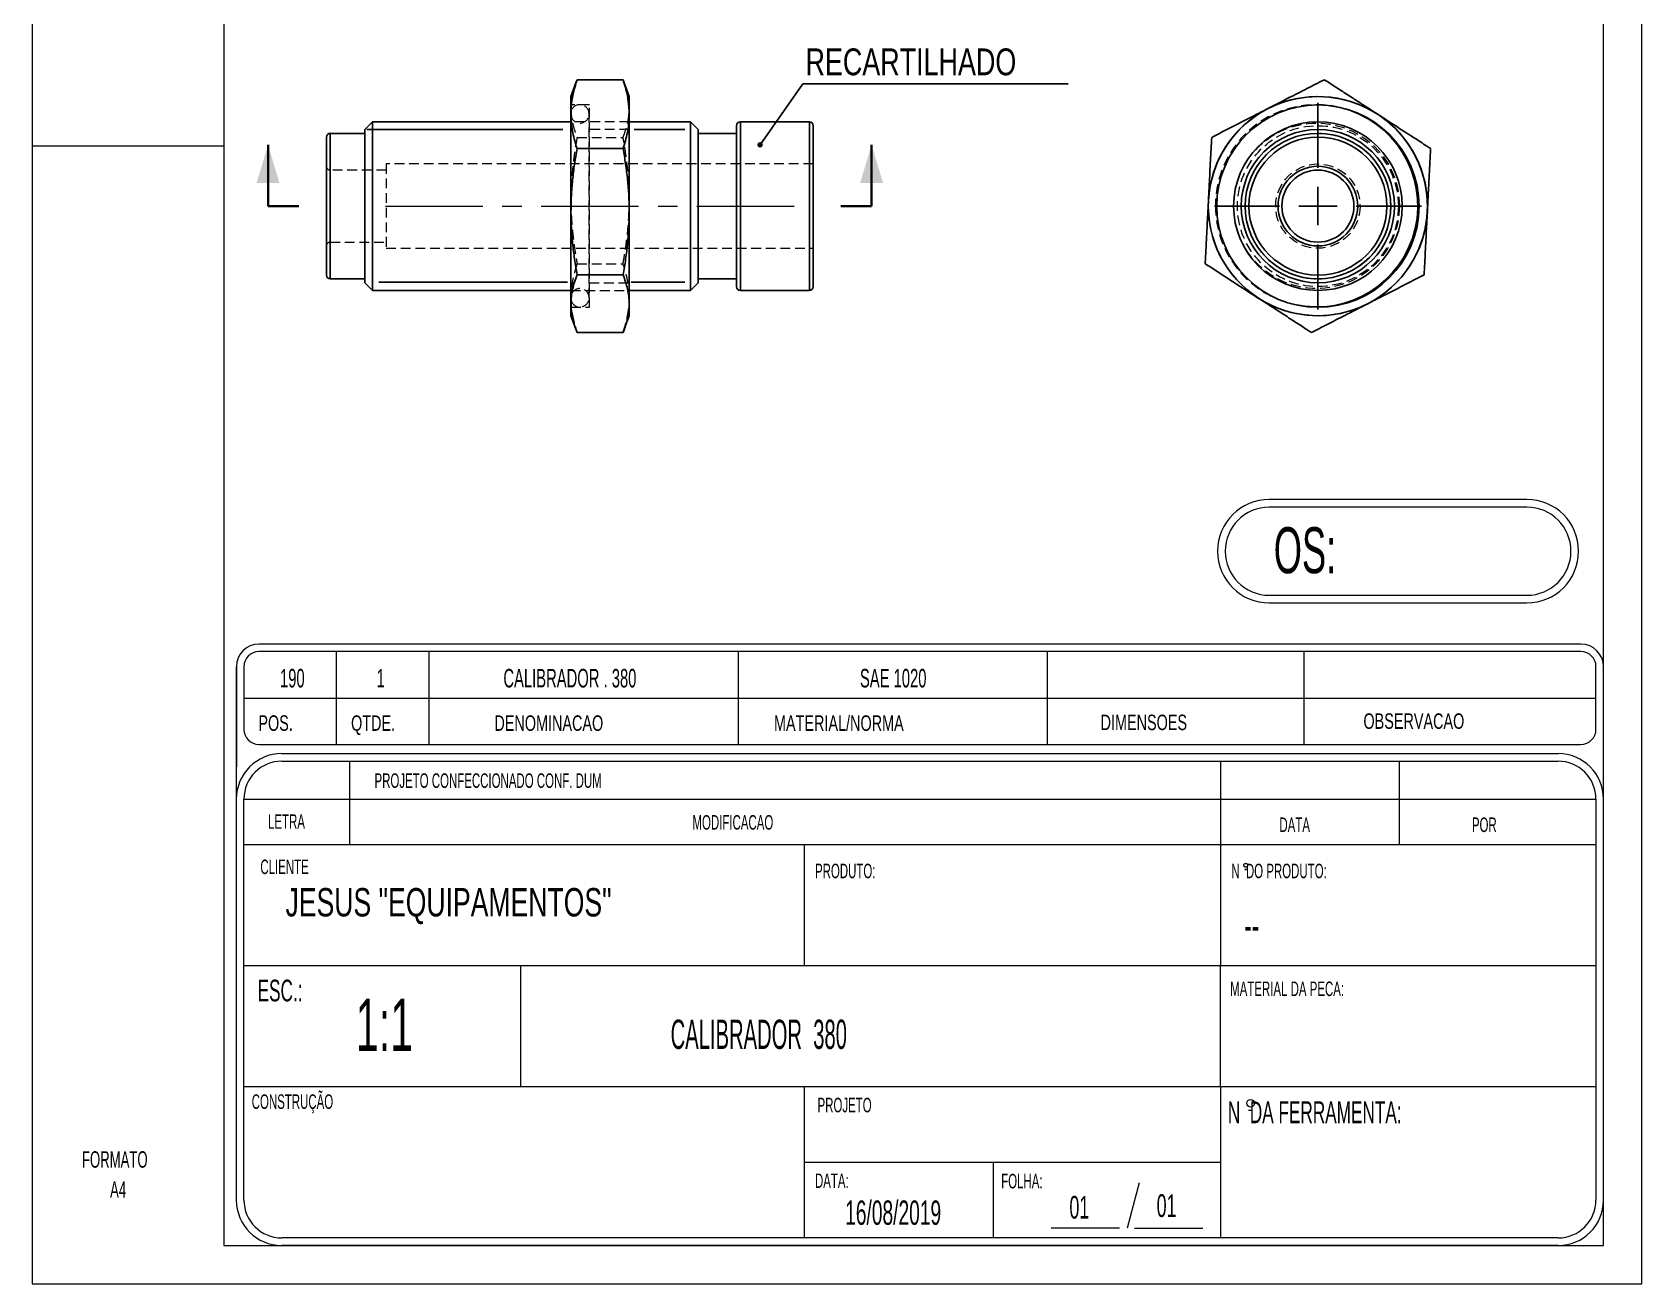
# Model space of a CAD drawing. Header units: millimetres. Extents: x 0 to 210, y 0 to 297.
# Drawn here: x 0 to 210, y 0.4 to 163.7 of the extents above; entities that cross this region are included whole.
import ezdxf

# ---------------------------------------------------------------- set-up
doc = ezdxf.new("R2010")
doc.units = ezdxf.units.MM
for name, pattern in [('CENTERX2', [20.32, 12.7, -2.54, 2.54, -2.54]), ('HIDDEN', [1.905, 1.27, -0.635]), ('PHANTOM', [12.7, 6.35, -1.27, 1.27, -1.27, 1.27, -1.27])]:
    doc.linetypes.add(name, pattern=pattern)
doc.layers.add('COTAS', color=7, linetype='Continuous')
doc.styles.add('SLDTEXTSTYLE0', font='TXT', dxfattribs={"width": 0.595745})
doc.styles.add('SLDTEXTSTYLE1', font='TXT', dxfattribs={"width": 0.589474})
doc.styles.add('SLDTEXTSTYLE2', font='TXT', dxfattribs={"width": 0.515789})
doc.styles.add('SLDTEXTSTYLE3', font='TXT', dxfattribs={"width": 0.7})
doc.styles.add('SLDTEXTSTYLE4', font='TXT', dxfattribs={"width": 0.695035})
doc.styles.add('SLDTEXTSTYLE6', font='TXT', dxfattribs={"width": 0.75})
doc.dimstyles.new('SLDDIMSTYLE0', dxfattribs={"dimtxt": 0.18, "dimasz": 0.7, "dimexe": 0, "dimexo": 0.0625, "dimgap": 0, "dimtad": 0, "dimtih": 1, "dimtoh": 1, "dimdec": 0, "dimrnd": 1e-09, "dimzin": 0, "dimdsep": 46, "dimtxsty": 'Standard', "dimblk1": 'DOT', "dimblk2": 'DOT', "dimsah": 1, "dimcen": 0.09, "dimadec": 0, "dimazin": 0, "dimtfac": 0.7, "dimtdec": 0, "dimtofl": 0, "dimtmove": 0, "dimatfit": 3, "dimldrblk": 'DOT', "dimfxl": 0, "dimfrac": 2, "dimtolj": 1, "dimtzin": 0, "dimarcsym": 0})

# ---------------------------------------------------------------- blocks, each defined once
blk = doc.blocks.new('SW_NOTE_0')
at = {"color": 0, "linetype": 'Continuous', "lineweight": 18, "insert": (0, 2.77), "char_height": 2.152, "attachment_point": 1, "style": 'SLDTEXTSTYLE0'}
blk.add_mtext('FORMATO', dxfattribs=at)
blk = doc.blocks.new('SW_NOTE_0_1')
at = {"color": 0, "linetype": 'Continuous', "lineweight": 18, "insert": (0, 2.77), "char_height": 2.152, "attachment_point": 1, "style": 'SLDTEXTSTYLE0'}
blk.add_mtext('A4', dxfattribs=at)
blk = doc.blocks.new('Bloco2')
at = {"color": 7, "linetype": 'Continuous', "lineweight": 18}
for p, q in [((0.04, 297.06), (0.04, 0.06)), ((210.04, 0.06), (210.04, 297.06)), ((25.04, 292.06), (25.04, 5.06)), ((205.04, 5.06), (205.04, 292.06)), ((0.04, 148.56), (25.04, 148.56)), ((25.04, 5.06), (205.04, 5.06)), ((0.04, 0.06), (210.04, 0.06))]:
    blk.add_line(p, q, dxfattribs=at)
for name, p in [('SW_NOTE_0', (6.53, 14.59)), ('SW_NOTE_0_1', (10.2, 10.66))]:
    blk.add_blockref(name, p, dxfattribs=at)
blk = doc.blocks.new('SW_NOTE_0_2')
at = {"layer": 'COTAS', "color": 0}
blk.add_line((34.65, 0), (0, 0), dxfattribs=at)
at = {"layer": 'COTAS', "color": 0, "insert": (0.37, 4.61), "char_height": 3.5, "attachment_point": 1, "style": 'SLDTEXTSTYLE6'}
blk.add_mtext('RECARTILHADO', dxfattribs=at)
blk = doc.blocks.new('_Dot')
at = {"color": 0, "linetype": 'ByBlock', "lineweight": -2}
blk.add_line((-0.5, 0), (-1, 0), dxfattribs=at)
at = {"color": 0, "linetype": 'ByBlock', "const_width": 0.5}
blk.add_lwpolyline([(-0.25, 0, 1), (0.25, 0, 1)], format="xyb", close=True, dxfattribs=at)
blk = doc.blocks.new('SW_CENTERMARKSYMBOL_0')
at = {"layer": 'COTAS', "color": 0}
for p, q in [((0, 5), (0, 13.5)), ((0, 0), (0, 2.5)), ((-5, 0), (-13.5, 0)), ((0, 0), (-2.5, 0)), ((0, 0), (0, -2.5)), ((0, 0), (2.5, 0)), ((5, 0), (13.5, 0)), ((0, -5), (0, -13.5))]:
    blk.add_line(p, q, dxfattribs=at)

msp = doc.modelspace()

# ---------------------------------------------------------------- linework, layer by layer
at = {"color": 7, "linetype": 'Continuous', "lineweight": 25}
for p, q in [((70.94, 157.06), (70.3, 155.29)), ((71.1, 157.48), (70.95, 157.06)), ((71.1, 157.48), (77.09, 157.48)), ((77.25, 157.06), (77.09, 157.48)), ((77.9, 155.29), (77.25, 157.06)), ((70.3, 153), (70.3, 155.29)), ((77.9, 153), (77.9, 155.29)), ((44.4, 151.99), (43.4, 150.99)), ((70.27, 151.99), (44.4, 151.99)), ((44.4, 151.99), (44.4, 129.99)), ((70.3, 153.29), (70.27, 153.03)), ((70.27, 153.03), (70.27, 129.03)), ((70.3, 140.27), (70.3, 153)), ((77.9, 153), (77.9, 140.27)), ((85.9, 151.99), (77.9, 151.99)), ((86.9, 150.99), (85.9, 151.99)), ((85.9, 129.99), (85.9, 151.99)), ((91.9, 151.49), (91.9, 130.49)), ((101.4, 151.99), (92.4, 151.99)), ((101.9, 130.49), (101.9, 151.49)), ((38.4, 131.99), (38.4, 149.99)), ((43.4, 150.49), (38.9, 150.49)), ((43.4, 130.99), (43.4, 150.99)), ((86.9, 150.99), (86.9, 130.99)), ((91.9, 150.49), (86.9, 150.49)), ((71.1, 148.51), (77.09, 148.51)), ((70.3, 128.26), (70.3, 140.27)), ((77.9, 128.26), (77.9, 140.27)), ((38.9, 131.49), (43.4, 131.49)), ((43.4, 130.99), (44.4, 129.99)), ((71.1, 132.02), (77.09, 132.02)), ((85.9, 129.99), (86.9, 130.99)), ((86.9, 131.49), (91.9, 131.49)), ((44.4, 129.99), (70.27, 129.99)), ((70.27, 129.03), (70.3, 128.78)), ((70.3, 126.69), (70.3, 128.26)), ((77.9, 129.99), (85.9, 129.99)), ((77.9, 126.69), (77.9, 128.26)), ((92.4, 129.99), (101.4, 129.99)), ((70.3, 126.69), (70.94, 124.93)), ((77.25, 124.93), (77.9, 126.69)), ((71.1, 124.5), (77.09, 124.5))]:
    msp.add_line(p, q, dxfattribs=at)
at = {"color": 7, "linetype": 'HIDDEN', "lineweight": 18}
for p, q in [((72.7, 154.19), (70.3, 154.19)), ((72.7, 127.79), (72.7, 154.19)), ((77.9, 151.99), (70.27, 151.99)), ((72.67, 129.03), (72.67, 153.03)), ((92.4, 129.99), (92.4, 151.99)), ((101.4, 151.99), (101.4, 129.99)), ((38.9, 131.49), (38.9, 150.49)), ((71.1, 149.96), (77.09, 149.96)), ((77.9, 150.99), (72.7, 150.99)), ((38.9, 145.69), (38.9, 136.29)), ((46.2, 145.69), (38.9, 145.69)), ((46.2, 146.49), (46.2, 135.49)), ((101.9, 146.49), (46.2, 146.49)), ((38.9, 136.29), (46.2, 136.29)), ((46.2, 135.49), (101.9, 135.49)), ((71.1, 133.47), (77.09, 133.47)), ((72.7, 130.99), (77.9, 130.99)), ((70.27, 129.99), (77.9, 129.99)), ((70.3, 127.79), (72.7, 127.79))]:
    msp.add_line(p, q, dxfattribs=at)
at = {"color": 8, "linetype": 'Continuous', "lineweight": 25}
for p, q in [((92.4, 151.99), (92.4, 129.99)), ((101.4, 129.99), (101.4, 151.99)), ((38.9, 150.49), (38.9, 131.49))]:
    msp.add_line(p, q, dxfattribs=at)
at = {"color": 7, "linetype": 'Continuous', "lineweight": 35}
for p, q in [((30.78, 140.99), (30.78, 148.99)), ((109.52, 140.99), (109.52, 148.99))]:
    msp.add_line(p, q, dxfattribs=at)
at = {"color": 7, "linetype": 'PHANTOM', "lineweight": 35}
for p, q in [((30.78, 140.99), (34.78, 140.99)), ((109.52, 140.99), (105.52, 140.99))]:
    msp.add_line(p, q, dxfattribs=at)
at = {"color": 7, "linetype": 'Continuous', "lineweight": 18}
for p, q in [((195.01, 102.71), (161.41, 102.71)), ((195.01, 101.71), (161.41, 101.71)), ((161.41, 90.21), (195.01, 90.21)), ((161.41, 89.21), (195.01, 89.21)), ((202.07, 83.83), (29.59, 83.83)), ((202.07, 82.85), (29.59, 82.85)), ((39.72, 70.75), (39.72, 82.85)), ((51.82, 70.75), (51.82, 82.85)), ((92.14, 70.75), (92.14, 82.85)), ((132.46, 70.75), (132.46, 82.85)), ((165.96, 70.75), (165.96, 82.85)), ((26.65, 11.28), (26.65, 80.89)), ((26.65, 80.89), (26.65, 67.81)), ((27.63, 80.89), (27.63, 72.71)), ((204.03, 72.71), (204.03, 80.89)), ((205.01, 11.28), (205.01, 80.89)), ((27.63, 76.8), (204.03, 76.8)), ((29.59, 70.75), (202.07, 70.75)), ((32.57, 69.54), (199.08, 69.54)), ((32.57, 68.56), (199.08, 68.56)), ((41.46, 57.69), (41.46, 68.56)), ((155.03, 68.56), (155.03, 57.69)), ((178.34, 68.56), (178.34, 57.69)), ((27.64, 11.28), (27.64, 63.62)), ((27.64, 63.62), (204.02, 63.62)), ((204.02, 63.62), (204.02, 11.28)), ((27.64, 57.69), (204.02, 57.69)), ((100.71, 57.69), (100.71, 41.89)), ((155.03, 57.69), (155.03, 41.89)), ((158.2, 54.45), (158.46, 54.45)), ((158.2, 54.43), (158.46, 54.43)), ((27.64, 41.89), (204.02, 41.89)), ((63.77, 26.09), (63.77, 41.89)), ((155.03, 26.09), (155.03, 41.89)), ((27.64, 26.09), (204.02, 26.09)), ((100.71, 26.09), (100.71, 6.34)), ((155.03, 26.09), (155.03, 6.34)), ((158.69, 23), (159.2, 23)), ((100.71, 16.22), (155.03, 16.22)), ((125.4, 16.22), (125.4, 6.34)), ((144.43, 13.54), (142.85, 7.62)), ((199.08, 6.34), (32.57, 6.34)), ((141.86, 7.62), (132.97, 7.62)), ((143.83, 7.62), (152.72, 7.62)), ((199.08, 5.36), (32.57, 5.36)), ((204.44, 5.36), (205.01, 5.36)), ((205.01, 5.36), (205.01, 5.93))]:
    msp.add_line(p, q, dxfattribs=at)
at = {"color": 7, "linetype": 'Continuous'}
msp.add_circle((167.75, 140.99), 14.3, dxfattribs=at)
msp.add_circle((167.75, 140.99), 14.3, dxfattribs=at)
at = {"color": 7, "linetype": 'Continuous', "lineweight": 25}
for radius in [13.2, 11, 10, 9.5, 9, 5.2, 4.7]:
    msp.add_circle((167.75, 140.99), radius, dxfattribs=at)
at = {"color": 7, "linetype": 'HIDDEN', "lineweight": 18}
for centre, radius in [((167.58, 141.03), 10.8), ((167.75, 140.99), 10.5), ((167.75, 140.99), 10.5), ((167.75, 140.99), 5.5)]:
    msp.add_circle(centre, radius, dxfattribs=at)
at = {"color": 7, "linetype": 'Continuous', "lineweight": 18}
for centre, radius in [((158.33, 54.99), 0.247), ((158.33, 54.97), 0.247), ((158.97, 23.92), 0.494)]:
    msp.add_circle(centre, radius, dxfattribs=at)
at = {"color": 7, "linetype": 'HIDDEN', "lineweight": 18}
for centre, radius, start, end in [((71.47, 153.03), 1.2, 0, 167.8308), ((167.58, 141.03), 13.2, 76.6355, 180), ((71.47, 153.03), 1.2, 180, 0), ((167.75, 140.99), 9.5, 270, 90), ((38.9, 146.19), 0.5, 180, 270), ((167.58, 141.03), 13.2, 180, 257.4009), ((167.75, 140.99), 9.5, 180, 270), ((38.9, 135.79), 0.5, 90, 180), ((71.47, 129.03), 1.2, 0, 180), ((71.47, 129.03), 1.2, 192.1692, 0)]:
    msp.add_arc(centre, radius, start, end, dxfattribs=at)
at = {"color": 7, "linetype": 'Continuous', "lineweight": 25}
for centre, radius, start, end in [((167.75, 140.99), 14.3, 117.098, 177.098), ((167.75, 140.99), 14.3, 57.098, 117.098), ((167.58, 141.03), 13.2, 257.4009, 76.6355), ((92.4, 151.49), 0.5, 90, 180), ((101.4, 151.49), 0.5, 0, 90), ((167.75, 140.99), 14.3, 357.098, 57.098), ((38.9, 149.99), 0.5, 90, 180), ((167.75, 140.99), 14.3, 177.098, 237.098), ((167.75, 140.99), 14.3, 297.098, 357.098), ((38.9, 131.99), 0.5, 180, 270), ((92.4, 130.49), 0.5, 180, 270), ((101.4, 130.49), 0.5, 270, 0), ((167.75, 140.99), 14.3, 237.098, 297.098)]:
    msp.add_arc(centre, radius, start, end, dxfattribs=at)
at = {"color": 7, "linetype": 'Continuous', "lineweight": 18}
for centre, radius, start, end in [((161.41, 95.96), 6.75, 90, 270), ((161.41, 95.96), 5.75, 90, 270), ((195.01, 95.96), 6.75, 270, 90), ((195.01, 95.96), 5.75, 270, 90), ((29.59, 80.89), 2.94, 90, 180), ((29.59, 80.89), 1.96, 90, 180), ((202.07, 80.89), 2.94, 0, 90), ((202.07, 80.89), 1.96, 0, 90), ((29.59, 72.71), 1.96, 180, 270), ((202.07, 72.71), 1.96, 270, 0), ((32.57, 63.62), 5.93, 90, 180), ((199.08, 63.62), 5.93, 0, 90), ((32.57, 63.62), 4.94, 90, 180), ((199.08, 63.62), 4.94, 0, 90), ((32.57, 11.28), 5.93, 180, 270), ((32.57, 11.28), 4.94, 180, 270), ((199.08, 11.28), 4.94, 270, 0), ((199.08, 11.28), 5.93, 270, 0)]:
    msp.add_arc(centre, radius, start, end, dxfattribs=at)
at = {"color": 7, "linetype": 'Continuous', "lineweight": 25}
for points, knots in [([(70.3, 153), (70.32, 153.58), (70.38, 154.74), (70.71, 156.24), (71, 157.15), (71.1, 157.48)], [0, 0, 0, 0, 0.385312, 0.772858, 1, 1, 1, 1]), ([(77.09, 157.48), (77.2, 157.15), (77.49, 156.24), (77.82, 154.74), (77.87, 153.58), (77.9, 153)], [0, 0, 0, 0, 0.227142, 0.612563, 1, 1, 1, 1]), ([(168.59, 157.48), (167.83, 157.1), (166.31, 156.32), (163.86, 155.07), (162.16, 154.2), (161.24, 153.72)], [0, 0, 0, 0, 0.311312, 0.623389, 1, 1, 1, 1]), ([(175.52, 153), (175.07, 153.29), (174.17, 153.87), (172.83, 154.74), (171.49, 155.61), (170.33, 156.35), (169.37, 156.98), (168.85, 157.32), (168.59, 157.48)], [0, 0, 0, 0, 0.192513, 0.385335, 0.578992, 0.772883, 0.886426, 1, 1, 1, 1]), ([(161.24, 153.72), (160.62, 153.41), (159.09, 152.62), (156.63, 151.37), (154.8, 150.43), (153.89, 149.96)], [0, 0, 0, 0, 0.2486, 0.623468, 1, 1, 1, 1]), ([(71.1, 148.51), (71.08, 148.58), (70.94, 148.99), (70.72, 149.76), (70.48, 150.83), (70.33, 151.91), (70.31, 152.64), (70.3, 153)], [0, 0, 0, 0, 0.0416021, 0.280343, 0.5190654, 0.7595386, 1, 1, 1, 1]), ([(77.9, 153), (77.89, 152.64), (77.87, 151.92), (77.72, 150.85), (77.48, 149.77), (77.25, 148.99), (77.11, 148.58), (77.09, 148.51)], [0, 0, 0, 0, 0.238613, 0.477237, 0.717808, 0.958398, 1, 1, 1, 1]), ([(182.45, 148.51), (182.35, 148.58), (181.71, 148.99), (180.52, 149.76), (178.86, 150.83), (177.19, 151.91), (176.08, 152.64), (175.52, 153)], [0, 0, 0, 0, 0.041602, 0.280343, 0.519065, 0.759251, 1, 1, 1, 1]), ([(153.89, 149.96), (153.83, 148.94), (153.73, 146.9), (153.59, 144.14), (153.5, 142.41), (153.47, 141.72)], [0, 0, 0, 0, 0.373645, 0.748706, 1, 1, 1, 1]), ([(70.3, 140.27), (70.31, 140.96), (70.33, 142.33), (70.5, 144.4), (70.75, 146.46), (70.98, 147.83), (71.1, 148.51)], [0, 0, 0, 0, 0.248898, 0.49781, 0.748894, 1, 1, 1, 1]), ([(77.09, 148.51), (77.21, 147.84), (77.44, 146.48), (77.7, 144.42), (77.87, 142.35), (77.89, 140.96), (77.9, 140.27)], [0, 0, 0, 0, 0.249052, 0.498081, 0.749048, 1, 1, 1, 1]), ([(182.03, 140.27), (182.05, 140.65), (182.11, 141.9), (182.22, 143.91), (182.34, 146.28), (182.41, 147.77), (182.45, 148.51)], [0, 0, 0, 0, 0.136099, 0.453731, 0.726587, 1, 1, 1, 1]), ([(153.47, 141.72), (153.43, 141.03), (153.36, 139.65), (153.26, 137.59), (153.15, 135.52), (153.08, 134.16), (153.05, 133.47)], [0, 0, 0, 0, 0.248582, 0.498502, 0.748973, 1, 1, 1, 1]), ([(71.1, 132.02), (70.99, 132.7), (70.75, 134.06), (70.5, 136.12), (70.33, 138.19), (70.31, 139.58), (70.3, 140.27)], [0, 0, 0, 0, 0.249051, 0.498081, 0.749047, 1, 1, 1, 1]), ([(77.9, 140.27), (77.89, 139.58), (77.87, 138.2), (77.7, 136.14), (77.45, 134.08), (77.21, 132.71), (77.09, 132.02)], [0, 0, 0, 0, 0.248898, 0.497811, 0.748894, 1, 1, 1, 1]), ([(181.61, 132.02), (181.66, 133.02), (181.76, 135.02), (181.9, 137.78), (181.99, 139.53), (182.03, 140.27)], [0, 0, 0, 0, 0.365964, 0.733248, 1, 1, 1, 1]), ([(153.05, 133.47), (153.57, 133.14), (154.97, 132.23), (157.28, 130.73), (159.08, 129.57), (159.98, 128.99)], [0, 0, 0, 0, 0.227142, 0.612563, 1, 1, 1, 1]), ([(70.3, 128.26), (70.31, 128.58), (70.33, 129.2), (70.5, 130.15), (70.75, 131.09), (70.98, 131.71), (71.1, 132.02)], [0, 0, 0, 0, 0.248898, 0.497811, 0.748894, 1, 1, 1, 1]), ([(77.09, 132.02), (77.21, 131.71), (77.44, 131.1), (77.7, 130.16), (77.87, 129.21), (77.89, 128.58), (77.9, 128.26)], [0, 0, 0, 0, 0.249051, 0.498081, 0.749048, 1, 1, 1, 1]), ([(174.26, 128.26), (174.88, 128.58), (176.41, 129.36), (178.87, 130.62), (180.7, 131.56), (181.61, 132.02)], [0, 0, 0, 0, 0.2486, 0.623468, 1, 1, 1, 1]), ([(71.1, 124.5), (70.99, 124.81), (70.75, 125.43), (70.5, 126.37), (70.33, 127.31), (70.31, 127.95), (70.3, 128.26)], [0, 0, 0, 0, 0.249052, 0.498081, 0.749048, 1, 1, 1, 1]), ([(77.9, 128.26), (77.89, 127.95), (77.87, 127.32), (77.7, 126.38), (77.45, 125.44), (77.21, 124.81), (77.09, 124.5)], [0, 0, 0, 0, 0.248898, 0.49781, 0.748894, 1, 1, 1, 1]), ([(159.98, 128.99), (160.17, 128.87), (160.44, 128.69), (161.18, 128.21), (161.83, 127.79), (162.94, 127.07), (163.86, 126.48), (164.97, 125.76), (165.8, 125.22), (166.45, 124.8), (166.82, 124.56), (166.91, 124.5)], [0, 0, 0, 0, 0.079419, 0.119136, 0.317946, 0.357759, 0.597404, 0.717572, 0.83774, 0.958399, 1, 1, 1, 1]), ([(166.91, 124.5), (167.62, 124.86), (169.03, 125.59), (171.48, 126.84), (173.23, 127.74), (174.26, 128.26)], [0, 0, 0, 0, 0.29067, 0.581947, 1, 1, 1, 1])]:
    msp.add_open_spline(points, degree=3, knots=knots, dxfattribs=at)
at = {"color": 7, "linetype": 'HIDDEN', "lineweight": 18}
for points, knots in [([(70.95, 157.06), (70.89, 156.89), (70.71, 156.41), (70.5, 155.62), (70.33, 154.67), (70.31, 154.04), (70.3, 153.72)], [0, 0, 0, 0, 0.151886, 0.433137, 0.716577, 1, 1, 1, 1]), ([(77.9, 153.72), (77.89, 154.04), (77.87, 154.67), (77.7, 155.61), (77.49, 156.4), (77.31, 156.89), (77.25, 157.06)], [0, 0, 0, 0, 0.281102, 0.56222, 0.84579, 1, 1, 1, 1]), ([(70.3, 153.72), (70.31, 153.41), (70.33, 152.78), (70.5, 151.84), (70.75, 150.9), (70.98, 150.27), (71.1, 149.96)], [0, 0, 0, 0, 0.248898, 0.49781, 0.748894, 1, 1, 1, 1]), ([(77.09, 149.96), (77.21, 150.27), (77.44, 150.89), (77.7, 151.83), (77.87, 152.77), (77.89, 153.41), (77.9, 153.72)], [0, 0, 0, 0, 0.249051, 0.498081, 0.749048, 1, 1, 1, 1]), ([(71.1, 149.96), (70.99, 149.28), (70.75, 147.93), (70.5, 145.87), (70.33, 143.8), (70.31, 142.41), (70.3, 141.72)], [0, 0, 0, 0, 0.249052, 0.498081, 0.749048, 1, 1, 1, 1]), ([(77.9, 141.72), (77.89, 142.41), (77.87, 143.78), (77.7, 145.85), (77.45, 147.91), (77.21, 149.28), (77.09, 149.96)], [0, 0, 0, 0, 0.248898, 0.49781, 0.748894, 1, 1, 1, 1]), ([(70.3, 141.72), (70.31, 141.03), (70.33, 139.65), (70.5, 137.59), (70.75, 135.52), (70.98, 134.16), (71.1, 133.47)], [0, 0, 0, 0, 0.248898, 0.497811, 0.748894, 1, 1, 1, 1]), ([(77.09, 133.47), (77.21, 134.15), (77.44, 135.51), (77.7, 137.56), (77.87, 139.64), (77.89, 141.02), (77.9, 141.72)], [0, 0, 0, 0, 0.249051, 0.498081, 0.749047, 1, 1, 1, 1]), ([(71.1, 133.47), (71, 133.14), (70.71, 132.23), (70.38, 130.73), (70.32, 129.57), (70.3, 128.99)], [0, 0, 0, 0, 0.227142, 0.612563, 1, 1, 1, 1]), ([(77.9, 128.99), (77.87, 129.57), (77.82, 130.73), (77.49, 132.22), (77.2, 133.14), (77.09, 133.47)], [0, 0, 0, 0, 0.385312, 0.772858, 1, 1, 1, 1]), ([(70.3, 128.99), (70.31, 128.63), (70.33, 127.91), (70.48, 126.83), (70.72, 125.76), (70.94, 124.98), (71.08, 124.56), (71.1, 124.5)], [0, 0, 0, 0, 0.238613, 0.477237, 0.717808, 0.958398, 1, 1, 1, 1]), ([(77.09, 124.5), (77.11, 124.56), (77.25, 124.98), (77.48, 125.75), (77.71, 126.82), (77.87, 127.9), (77.89, 128.63), (77.9, 128.99)], [0, 0, 0, 0, 0.041602, 0.280343, 0.519065, 0.759539, 1, 1, 1, 1])]:
    msp.add_open_spline(points, degree=3, knots=knots, dxfattribs=at)
at = {"color": 7, "linetype": 'Continuous', "lineweight": 35}
for points in [[(30.78, 148.99), (29.28, 143.99), (32.28, 143.99)], [(109.52, 148.99), (108.02, 143.99), (111.02, 143.99)]]:
    msp.add_solid(points, dxfattribs=at)
at = {"layer": 'COTAS'}
for p, q in [((43.68, 150.99), (69.25, 150.99)), ((78.55, 150.99), (85.14, 150.99)), ((69.83, 131.05), (45.22, 131.05)), ((78.14, 131.05), (85.14, 131.05))]:
    msp.add_line(p, q, dxfattribs=at)
at = {"layer": 'COTAS', "linetype": 'CENTERX2', "lineweight": 18}
msp.add_line((46.1, 140.99), (102, 140.99), dxfattribs=at)

# ---------------------------------------------------------------- block references
at = {"layer": 'COTAS'}
for name, p in [('Bloco2', (-0.03, 0.3)), ('SW_CENTERMARKSYMBOL_0', (167.75, 140.99))]:
    msp.add_blockref(name, p, dxfattribs=at)
at = {"layer": 'COTAS', "color": 7}
msp.add_blockref('SW_NOTE_0_2', (100.53, 156.96), dxfattribs=at)

# ---------------------------------------------------------------- texts
at = {"color": 7, "linetype": 'Continuous', "lineweight": 0}
for s, insert, char_height, attachment_point, style in [('OS:', (161.99, 99.09), 6, 1, 'SLDTEXTSTYLE1'), ('190', (33.95, 80.6), 2.419, 2, 'SLDTEXTSTYLE0'), ('1', (45.48, 80.6), 2.42, 2, 'SLDTEXTSTYLE0'), ('CALIBRADOR . 380', (70.16, 80.6), 2.4192, 2, 'SLDTEXTSTYLE0'), ('SAE 1020', (112.34, 80.6), 2.419, 2, 'SLDTEXTSTYLE0'), ('POS.', (29.52, 74.54), 2.022, 1, 'SLDTEXTSTYLE4'), ('QTDE.', (41.61, 74.54), 2.022, 1, 'SLDTEXTSTYLE4'), ('DENOMINACAO', (60.31, 74.54), 2.0223, 1, 'SLDTEXTSTYLE4'), ('MATERIAL/NORMA', (96.79, 74.54), 2.0223, 1, 'SLDTEXTSTYLE4'), ('DIMENSOES', (139.4, 74.63), 2.022, 1, 'SLDTEXTSTYLE4'), ('OBSERVACAO', (173.69, 74.8), 2.022, 1, 'SLDTEXTSTYLE4'), ('PROJETO CONFECCIONADO CONF. DUM', (44.67, 66.97), 1.896, 1, 'SLDTEXTSTYLE1'), ('LETRA', (30.78, 61.63), 1.896, 1, 'SLDTEXTSTYLE1'), ('MODIFICACAO', (86.15, 61.52), 1.896, 1, 'SLDTEXTSTYLE1'), ('DATA', (162.73, 61.21), 1.896, 1, 'SLDTEXTSTYLE1'), ('POR', (187.84, 61.21), 1.896, 1, 'SLDTEXTSTYLE1'), ('CLIENTE', (29.78, 55.72), 1.896, 1, 'SLDTEXTSTYLE1'), ('PRODUTO:', (102.14, 55.18), 1.896, 1, 'SLDTEXTSTYLE1'), ('N  DO PRODUTO:', (156.45, 55.18), 1.896, 1, 'SLDTEXTSTYLE1'), ('JESUS "EQUIPAMENTOS"', (33.06, 52), 3.7042, 1, 'SLDTEXTSTYLE3'), ('--', (158.13, 49.28), 4.266, 1, 'SLDTEXTSTYLE2'), ('ESC.:', (29.42, 40.05), 2.844, 1, 'SLDTEXTSTYLE1'), ('MATERIAL DA PECA:', (156.3, 39.8), 1.896, 1, 'SLDTEXTSTYLE1'), ('1:1', (42.23, 37.56), 6.826, 1, 'SLDTEXTSTYLE1'), ('CALIBRADOR  380', (83.3, 34.83), 3.8224, 1, 'SLDTEXTSTYLE2'), ('CONSTRUÇÃO', (28.65, 25.08), 1.896, 1, 'SLDTEXTSTYLE1'), ('PROJETO', (102.47, 24.63), 1.896, 1, 'SLDTEXTSTYLE1'), ('N  DA FERRAMENTA:', (156, 24.16), 2.8441, 1, 'SLDTEXTSTYLE1'), ('DATA:', (102.13, 14.75), 1.896, 1, 'SLDTEXTSTYLE1'), ('FOLHA:', (126.43, 14.71), 1.896, 1, 'SLDTEXTSTYLE1'), ('16/08/2019', (106.07, 11.23), 3.175, 1, 'SLDTEXTSTYLE1'), ('01', (135.33, 11.83), 2.963, 1, 'SLDTEXTSTYLE1'), ('01', (146.71, 12.04), 2.963, 1, 'SLDTEXTSTYLE1')]:
    msp.add_mtext(s, dxfattribs=dict(at, insert=insert, char_height=char_height, attachment_point=attachment_point, style=style))

# ---------------------------------------------------------------- leaders
at = {"layer": 'COTAS', "color": 7}
msp.add_leader([(94.97, 148.99), (100.53, 156.96)], dimstyle='SLDDIMSTYLE0', dxfattribs=at)

doc.saveas('drawing.dxf')
